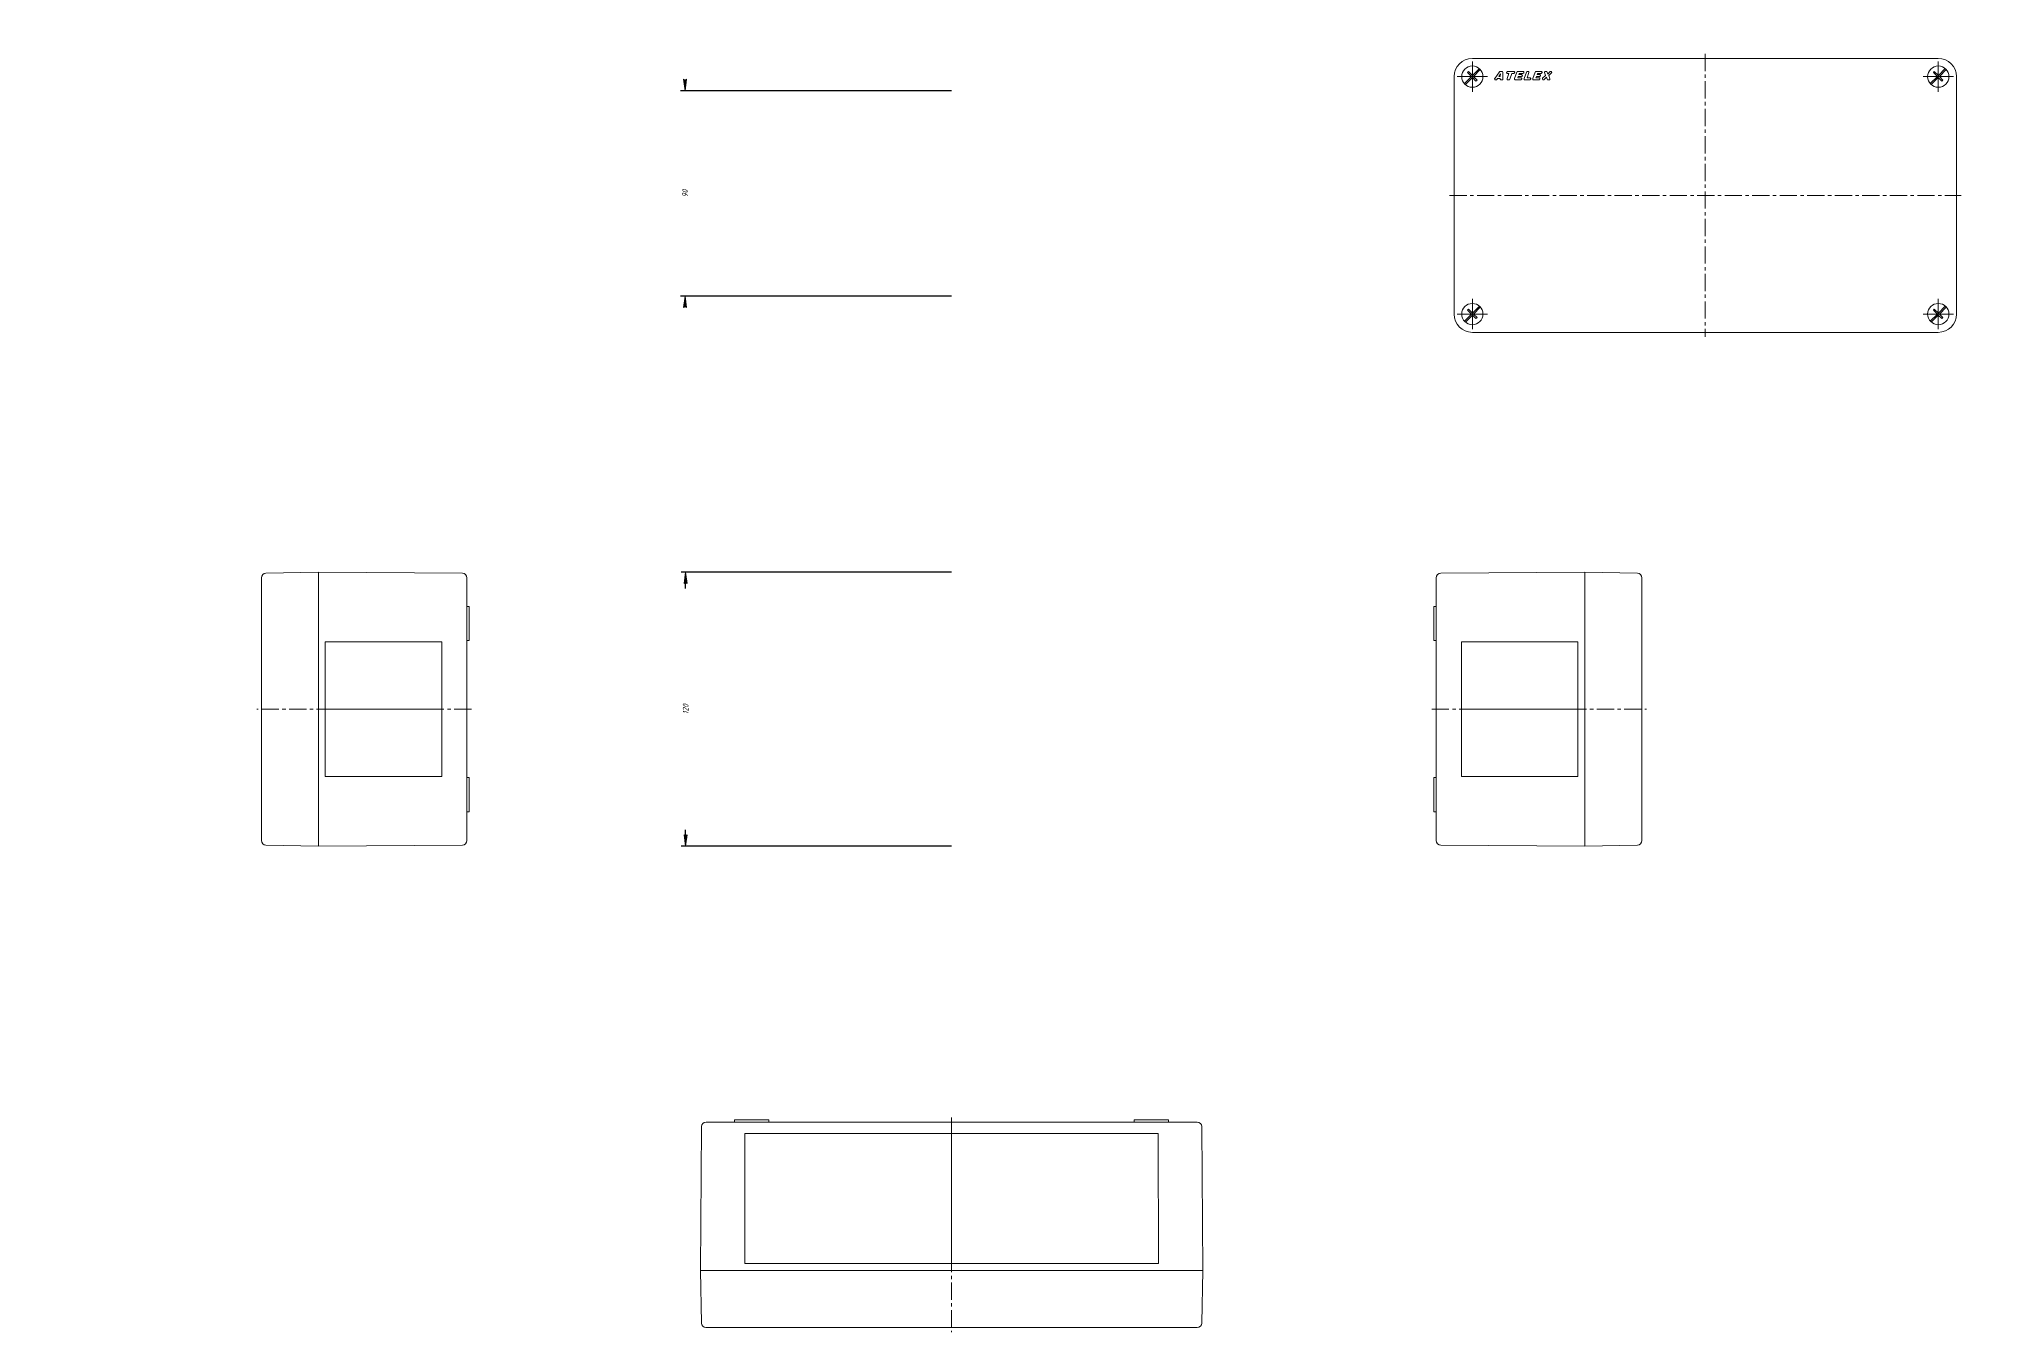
# Model space of a CAD drawing. Header units: millimetres. Extents: x -400 to 451, y -273 to 294.
import ezdxf

# ---------------------------------------------------------------- set-up
doc = ezdxf.new("R2010")
doc.units = ezdxf.units.MM
for name, pattern in [('K5LT_AUXILIARY', [0]), ('K5LT_AXLED', [12.048947, 7.548947, -1.5, 1.5, -1.5]), ('K5LT_THIN', [0])]:
    doc.linetypes.add(name, pattern=pattern)
doc.styles.add('KDIMTEXTSTYLE', font='GOST_AU.SHX', dxfattribs={"width": 0.96, "oblique": 15, "height": 5})
doc.dimstyles.new('KDIMSTYLE (1.00)', dxfattribs={"dimtxt": 5, "dimasz": 1, "dimexe": 2, "dimexo": 0, "dimgap": 1, "dimtad": 1, "dimtxsty": 'KDIMTEXTSTYLE', "dimsah": 1, "dimcen": 0, "dimdle": 1, "dimadec": 0, "dimazin": 0, "dimtfac": 0.667, "dimtmove": 0, "dimatfit": 3, "dimfxl": 1, "dimtvp": 1, "dimtolj": 1, "dimtzin": 0, "dimarcsym": 0})

# ---------------------------------------------------------------- blocks, each defined once
blk = doc.blocks.new('KDIMARROW_01')
blk.add_hatch(color=0).paths.add_polyline_path([(0, 0), (-5, 0.66), (-4.5, 0), (-5, -0.66)])
at = {"color": 0, "linetype": 'K5LT_THIN', "lineweight": 18}
for p, q in [((-4.5, 0), (-5, 0.66)), ((-5, 0.66), (0, 0)), ((0, 0), (-5, -0.66)), ((-5, -0.66), (-4.5, 0)), ((0, 0), (-1, 0))]:
    blk.add_line(p, q, dxfattribs=at)
blk = doc.blocks.new('U0')
at = {"color": 7, "linetype": 'K5LT_THIN', "lineweight": 18}
for p, q in [((-110, -245.82), (-109.52, -182.81)), ((107.52, -180.82), (-107.52, -180.82)), ((-95, -180.82), (-95, -179.82)), ((-95, -179.82), (-80, -179.82)), ((-80, -179.82), (-80, -180.82)), ((95, -179.82), (80, -179.82)), ((80, -180.82), (80, -179.82)), ((95, -180.82), (95, -179.82)), ((110, -245.82), (109.52, -182.81)), ((-110, -245.82), (50, -245.82)), ((-110, -245.82), (-109.54, -268.86)), ((110, -245.82), (50, -245.82)), ((110, -245.82), (109.54, -268.86)), ((107.54, -270.82), (-107.54, -270.82))]:
    blk.add_line(p, q, dxfattribs=at)
at = {"color": 232, "linetype": 'K5LT_AUXILIARY', "lineweight": 18, "true_color": 0xc52b79}
for p, q in [((-90.48, -242.82), (-90.5, -185.82)), ((-90.5, -185.82), (90.5, -185.83)), ((0.02, -242.82), (0, -185.82)), ((90.52, -242.83), (90.5, -185.83)), ((90.52, -242.83), (-90.48, -242.82)), ((79.5, -242.82), (-79.5, -242.82))]:
    blk.add_line(p, q, dxfattribs=at)
at = {"color": 30, "linetype": 'K5LT_AXLED', "lineweight": 18, "true_color": 0xff8000}
blk.add_line((0, -178.82), (0, -272.82), dxfattribs=at)
at = {"color": 7, "linetype": 'K5LT_THIN', "lineweight": 18}
for centre, start, end in [((-107.52, -182.82), 90, 179.55927), ((107.52, -182.82), 0.44073, 90), ((-107.54, -268.82), 181.14576, 270), ((107.54, -268.82), 270, 358.85424)]:
    blk.add_arc(centre, 2, start, end, dxfattribs=at)
blk = doc.blocks.new('U17')
at = {"color": 7, "linetype": 'K5LT_THIN', "lineweight": 18}
for p, q in [((-277.2, 60), (-300.24, 59.54)), ((-277.2, 60), (-214.18, 59.52)), ((-277.2, 60), (-277.2, 0)), ((-302.2, 57.54), (-302.2, 0)), ((-212.2, 57.52), (-212.2, 0)), ((-212.2, 45), (-211.2, 45)), ((-211.2, 45), (-211.2, 30)), ((-211.2, 30), (-212.2, 30)), ((-302.2, -57.54), (-302.2, 0)), ((-277.2, -60), (-277.2, 0)), ((-212.2, -57.52), (-212.2, 0)), ((-212.2, -30), (-211.2, -30)), ((-211.2, -45), (-211.2, -30)), ((-212.2, -45), (-211.2, -45)), ((-277.2, -60), (-300.24, -59.54)), ((-277.2, -60), (-214.18, -59.52))]:
    blk.add_line(p, q, dxfattribs=at)
at = {"color": 232, "linetype": 'K5LT_AUXILIARY', "lineweight": 18, "true_color": 0xc52b79}
for p, q in [((-223.2, 29.5), (-274.2, 29.5)), ((-274.2, 29.5), (-274.2, -29.5)), ((-223.2, 0), (-223.2, 29.5)), ((-223.2, 0), (-274.2, 0)), ((-223.2, 0), (-223.2, -29.5)), ((-223.2, -29.5), (-274.2, -29.5))]:
    blk.add_line(p, q, dxfattribs=at)
at = {"color": 30, "linetype": 'K5LT_AXLED', "lineweight": 18, "true_color": 0xff8000}
blk.add_line((-210.2, 0), (-304.2, 0), dxfattribs=at)
at = {"color": 7, "linetype": 'K5LT_THIN', "lineweight": 18}
for centre, start, end in [((-300.2, 57.54), 91.14576, 180), ((-214.2, 57.52), 0, 89.55927), ((-300.2, -57.54), 180, 268.85424), ((-214.2, -57.52), 270.44073, 0)]:
    blk.add_arc(centre, 2, start, end, dxfattribs=at)
blk = doc.blocks.new('U18')
at = {"color": 7, "linetype": 'K5LT_THIN', "lineweight": 18}
for p, q in [((277.2, 60), (214.18, 59.52)), ((277.2, 60), (277.2, 0)), ((277.2, 60), (300.24, 59.54)), ((212.2, 57.52), (212.2, 0)), ((302.2, 57.54), (302.2, 0)), ((212.2, 45), (211.2, 45)), ((211.2, 45), (211.2, 30)), ((211.2, 30), (212.2, 30)), ((212.2, -57.52), (212.2, 0)), ((277.2, -60), (277.2, 0)), ((302.2, -57.54), (302.2, 0)), ((211.2, -45), (211.2, -30)), ((212.2, -30), (211.2, -30)), ((212.2, -45), (211.2, -45)), ((277.2, -60), (214.18, -59.52)), ((277.2, -60), (300.24, -59.54))]:
    blk.add_line(p, q, dxfattribs=at)
at = {"color": 232, "linetype": 'K5LT_AUXILIARY', "lineweight": 18, "true_color": 0xc52b79}
for p, q in [((223.2, 0), (223.2, 29.5)), ((223.2, 29.5), (274.2, 29.5)), ((274.2, 29.5), (274.2, -29.5)), ((223.2, 0), (223.2, -29.5)), ((223.2, 0), (274.2, 0)), ((223.2, -29.5), (274.2, -29.5))]:
    blk.add_line(p, q, dxfattribs=at)
at = {"color": 30, "linetype": 'K5LT_AXLED', "lineweight": 18, "true_color": 0xff8000}
blk.add_line((210.2, 0), (304.2, 0), dxfattribs=at)
at = {"color": 7, "linetype": 'K5LT_THIN', "lineweight": 18}
for centre, start, end in [((214.2, 57.52), 90.44073, 180), ((300.2, 57.54), 0, 88.85424), ((214.2, -57.52), 180, 269.55927), ((300.2, -57.54), 271.14576, 0)]:
    blk.add_arc(centre, 2, start, end, dxfattribs=at)
blk = doc.blocks.new('U21')
at = {"color": 30, "linetype": 'K5LT_AXLED', "lineweight": 18, "true_color": 0xff8000}
for q in [(228, 283.65), (221.35, 277), (228, 270.35), (234.65, 277)]:
    blk.add_line((228, 277), q, dxfattribs=at)
blk = doc.blocks.new('U20')
at = {"color": 7, "linetype": 'K5LT_THIN', "lineweight": 18}
for p, q in [((227.59, 277.01), (224.51, 273.93)), ((228.01, 276.59), (224.93, 273.51)), ((225.85, 278.76), (226.27, 279.19)), ((225.85, 278.76), (227.59, 277.01)), ((226.27, 279.19), (228.04, 277.46)), ((228.01, 276.59), (229.58, 275.02)), ((231.07, 280.49), (228.04, 277.46)), ((231.49, 280.07), (228.46, 277.04)), ((228.46, 277.04), (230.04, 275.49)), ((229.58, 275.02), (230.04, 275.49))]:
    blk.add_line(p, q, dxfattribs=at)
blk.add_circle((228, 277), 4.65, dxfattribs=at)
blk.add_blockref('U21', (0, 0))
blk = doc.blocks.new('U23')
at = {"color": 30, "linetype": 'K5LT_AXLED', "lineweight": 18, "true_color": 0xff8000}
for q in [(228, 179.65), (221.35, 173), (228, 166.35), (234.65, 173)]:
    blk.add_line((228, 173), q, dxfattribs=at)
blk = doc.blocks.new('U22')
at = {"color": 7, "linetype": 'K5LT_THIN', "lineweight": 18}
for p, q in [((227.59, 173.01), (224.51, 169.93)), ((228.01, 172.59), (224.93, 169.51)), ((225.85, 174.76), (226.27, 175.19)), ((225.85, 174.76), (227.59, 173.01)), ((226.27, 175.19), (228.04, 173.46)), ((228.01, 172.59), (229.58, 171.02)), ((231.07, 176.49), (228.04, 173.46)), ((231.49, 176.07), (228.46, 173.04)), ((228.46, 173.04), (230.04, 171.49)), ((229.58, 171.02), (230.04, 171.49))]:
    blk.add_line(p, q, dxfattribs=at)
blk.add_circle((228, 173), 4.65, dxfattribs=at)
blk.add_blockref('U23', (0, 0))
blk = doc.blocks.new('U25')
at = {"color": 30, "linetype": 'K5LT_AXLED', "lineweight": 18, "true_color": 0xff8000}
for q in [(432, 179.65), (425.35, 173), (432, 166.35), (438.65, 173)]:
    blk.add_line((432, 173), q, dxfattribs=at)
blk = doc.blocks.new('U24')
at = {"color": 7, "linetype": 'K5LT_THIN', "lineweight": 18}
for p, q in [((431.59, 173.01), (428.51, 169.93)), ((432.01, 172.59), (428.93, 169.51)), ((429.85, 174.76), (430.27, 175.19)), ((429.85, 174.76), (431.59, 173.01)), ((430.27, 175.19), (432.04, 173.46)), ((432.01, 172.59), (433.58, 171.02)), ((435.07, 176.49), (432.04, 173.46)), ((435.49, 176.07), (432.46, 173.04)), ((432.46, 173.04), (434.04, 171.49)), ((433.58, 171.02), (434.04, 171.49))]:
    blk.add_line(p, q, dxfattribs=at)
blk.add_circle((432, 173), 4.65, dxfattribs=at)
blk.add_blockref('U25', (0, 0))
blk = doc.blocks.new('U27')
at = {"color": 30, "linetype": 'K5LT_AXLED', "lineweight": 18, "true_color": 0xff8000}
for q in [(432, 283.65), (425.35, 277), (432, 270.35), (438.65, 277)]:
    blk.add_line((432, 277), q, dxfattribs=at)
blk = doc.blocks.new('U26')
at = {"color": 7, "linetype": 'K5LT_THIN', "lineweight": 18}
for p, q in [((431.59, 277.01), (428.51, 273.93)), ((432.01, 276.59), (428.93, 273.51)), ((429.85, 278.76), (430.27, 279.19)), ((429.85, 278.76), (431.59, 277.01)), ((430.27, 279.19), (432.04, 277.46)), ((432.01, 276.59), (433.58, 275.02)), ((435.07, 280.49), (432.04, 277.46)), ((435.49, 280.07), (432.46, 277.04)), ((432.46, 277.04), (434.04, 275.49)), ((433.58, 275.02), (434.04, 275.49))]:
    blk.add_line(p, q, dxfattribs=at)
blk.add_circle((432, 277), 4.65, dxfattribs=at)
blk.add_blockref('U27', (0, 0))
blk = doc.blocks.new('U19')
at = {"color": 7, "linetype": 'K5LT_THIN', "lineweight": 18}
for p, q in [((228, 285), (330, 285)), ((432, 285), (330, 285)), ((220, 225), (220, 277)), ((237.82, 276.21), (239.91, 279.11)), ((238.34, 275.57), (238.15, 275.57)), ((238.97, 276.2), (238.68, 275.76)), ((240.2, 276.2), (238.97, 276.2)), ((240.31, 278.27), (239.55, 277.04)), ((239.55, 277.04), (240.22, 277.04)), ((240.19, 276), (240.2, 276.2)), ((240.22, 277.04), (240.31, 278.27)), ((240.24, 279.28), (240.95, 279.28)), ((241.01, 275.57), (240.6, 275.57)), ((241.36, 278.89), (241.41, 275.99)), ((243.03, 278.92), (243.06, 279.01)), ((243.22, 276.11), (244, 278.38)), ((244, 278.38), (243.41, 278.38)), ((243.44, 279.28), (246.14, 279.28)), ((243.98, 275.57), (243.6, 275.57)), ((245.24, 278.38), (244.36, 275.85)), ((246.11, 278.38), (245.24, 278.38)), ((246.49, 276.11), (247.49, 279.01)), ((246.53, 278.75), (246.5, 278.66)), ((249.19, 275.57), (246.87, 275.57)), ((248.07, 277.12), (247.85, 276.47)), ((247.85, 276.47), (249.22, 276.47)), ((247.88, 279.28), (250.14, 279.28)), ((249.53, 277.12), (248.07, 277.12)), ((248.51, 278.38), (248.33, 277.88)), ((248.33, 277.88), (249.51, 277.88)), ((250.11, 278.38), (248.51, 278.38)), ((249.6, 275.93), (249.57, 275.85)), ((250.52, 278.75), (250.49, 278.66)), ((250.63, 276.11), (251.64, 279.01)), ((253.14, 275.57), (251.02, 275.57)), ((252.78, 278.75), (252.01, 276.52)), ((252.01, 276.52), (253.18, 276.52)), ((252.02, 279.28), (252.4, 279.28)), ((253.57, 275.98), (253.52, 275.85)), ((254.49, 276.11), (255.49, 279.01)), ((257.18, 275.57), (254.87, 275.57)), ((256.07, 277.12), (255.85, 276.47)), ((255.85, 276.47), (257.22, 276.47)), ((255.87, 279.28), (258.14, 279.28)), ((257.53, 277.12), (256.07, 277.12)), ((256.51, 278.38), (256.33, 277.88)), ((256.33, 277.88), (257.51, 277.88)), ((258.11, 278.38), (256.51, 278.38)), ((257.6, 275.93), (257.57, 275.85)), ((258.52, 278.75), (258.49, 278.66)), ((258.78, 276.26), (260, 277.5)), ((259.15, 275.57), (259.06, 275.57)), ((260.51, 276.79), (259.44, 275.69)), ((260, 277.5), (259.62, 278.76)), ((260.01, 279.28), (260.4, 279.28)), ((260.78, 275.87), (260.51, 276.79)), ((260.79, 278.98), (261.01, 278.11)), ((261.01, 278.11), (261.95, 279.15)), ((261.59, 275.57), (261.17, 275.57)), ((262.63, 278.59), (261.56, 277.5)), ((261.56, 277.5), (261.97, 276.09)), ((262.25, 279.28), (262.34, 279.28)), ((440, 225), (440, 277)), ((220, 225), (220, 173)), ((440, 225), (440, 173)), ((228, 165), (330, 165)), ((432, 165), (330, 165))]:
    blk.add_line(p, q, dxfattribs=at)
at = {"color": 30, "linetype": 'K5LT_AXLED', "lineweight": 18, "true_color": 0xff8000}
for p, q in [((330, 287), (330, 163)), ((218, 225), (442, 225))]:
    blk.add_line(p, q, dxfattribs=at)
at = {"color": 7, "linetype": 'K5LT_THIN', "lineweight": 18}
for centre, start, end in [((228, 277), 90, 180), ((432, 277), 0, 90), ((228, 173), 180, 270), ((432, 173), 270, 0)]:
    blk.add_arc(centre, 8, start, end, dxfattribs=at)
for centre, major_axis, ratio, start_param, end_param in [((238.15, 275.98), (-0.361, -0.185), 0.998353, 5.186262, 7.380108), ((238.34, 275.98), (0.192, -0.357), 0.999558, 5.78877, 6.777601), ((240.24, 278.88), (-0.185, 0.361), 0.999568, 5.810156, 6.756214), ((240.6, 275.98), (-0.295, -0.278), 0.999274, 5.469934, 7.096436), ((240.95, 278.88), (0.284, 0.289), 0.999328, 5.507537, 7.058833), ((241.01, 275.98), (0.289, -0.284), 0.999302, 5.488722, 7.077648), ((243.41, 278.79), (-0.33, -0.235), 0.998983, 5.331673, 7.234698), ((243.44, 278.88), (-0.235, 0.33), 0.999484, 5.664626, 6.901744), ((243.6, 275.98), (-0.33, -0.235), 0.998982, 5.331637, 7.234734), ((243.98, 275.98), (0.235, -0.33), 0.999484, 5.664663, 6.901708), ((246.11, 278.79), (0.235, -0.33), 0.999484, 5.664626, 6.901744), ((246.14, 278.88), (0.33, 0.235), 0.998983, 5.331673, 7.234698), ((246.87, 275.98), (-0.33, -0.235), 0.998983, 5.331646, 7.234725), ((247.88, 278.88), (-0.235, 0.33), 0.999484, 5.664653, 6.901717), ((249.19, 275.98), (0.235, -0.33), 0.999484, 5.664626, 6.901744), ((249.22, 276.07), (0.33, 0.235), 0.998983, 5.331673, 7.234698), ((249.51, 277.47), (0.33, 0.235), 0.998982, 5.405451, 7.234882), ((249.53, 277.53), (0.235, -0.33), 0.999484, 5.664811, 6.827597), ((250.11, 278.79), (0.235, -0.33), 0.999484, 5.664626, 6.901744), ((250.14, 278.88), (0.33, 0.235), 0.998983, 5.331673, 7.234698), ((251.02, 275.98), (-0.33, -0.235), 0.998983, 5.331646, 7.234725), ((252.02, 278.88), (-0.235, 0.33), 0.999484, 5.664653, 6.901717), ((252.4, 278.88), (0.33, 0.235), 0.998982, 5.331618, 7.234753), ((253.14, 275.98), (0.235, -0.33), 0.999484, 5.664577, 6.901794), ((253.18, 276.12), (0.33, 0.235), 0.998983, 5.331723, 7.234648), ((254.87, 275.98), (-0.33, -0.235), 0.998983, 5.331646, 7.234725), ((255.87, 278.88), (-0.235, 0.33), 0.999484, 5.664653, 6.901717), ((257.18, 275.98), (0.235, -0.33), 0.999484, 5.664626, 6.901744), ((257.21, 276.07), (0.33, 0.235), 0.998983, 5.331673, 7.234698), ((257.51, 277.47), (0.33, 0.235), 0.998982, 5.405451, 7.234882), ((257.53, 277.53), (0.235, -0.33), 0.999484, 5.664811, 6.827597), ((258.11, 278.79), (0.235, -0.33), 0.999484, 5.664626, 6.901744), ((258.14, 278.88), (0.33, 0.235), 0.998983, 5.331673, 7.234698), ((259.07, 275.98), (-0.375, -0.156), 0.997688, 5.107745, 7.458625), ((259.15, 275.98), (0.157, -0.374), 0.999597, 5.886274, 6.680097), ((260.01, 278.88), (-0.325, 0.242), 0.999037, 5.351601, 7.21477), ((260.4, 278.88), (0.249, 0.32), 0.999449, 5.621173, 6.945198), ((261.17, 275.98), (-0.243, -0.324), 0.999464, 5.639389, 6.926982), ((261.58, 275.98), (0.325, -0.242), 0.999043, 5.353927, 7.212443), ((262.25, 278.88), (-0.164, 0.37), 0.99959, 5.866297, 6.700074), ((262.34, 278.88), (0.374, 0.157), 0.99773, 5.111651, 7.45472)]:
    blk.add_ellipse(centre, major_axis=major_axis, ratio=ratio, start_param=start_param, end_param=end_param, dxfattribs=at)
for name in ['U20', 'U26', 'U22', 'U24']:
    blk.add_blockref(name, (0, 0))

msp = doc.modelspace()

# ---------------------------------------------------------------- block references
for name in ['U19', 'U17', 'U18', 'U0']:
    msp.add_blockref(name, (0, 0))

# ---------------------------------------------------------------- dimensions: what is measured, and where the dimension line sits
at = {"color": 7}
for base, p1, p2, location in [((-116.72, 180.821), (0, 270.821), (0, 180.821), (-116.72, 225.821)), ((-116.432, 60), (0, -60), (0, 60), (-116.432, 0))]:
    msp.add_linear_dim(base=base, p1=p1, p2=p2, angle=90, location=location, dimstyle='KDIMSTYLE (1.00)', override={"dimexo": 0, "dimpost": '\\H2.5;\\W0.965;\\Q15;<>', "dimblk1": 'KDIMARROW_01', "dimblk2": 'KDIMARROW_01', "dimse1": 0, "dimse2": 0, "dimclrt": 7, "dimtolj": 1}, dxfattribs=at).render()

doc.saveas('drawing.dxf')
